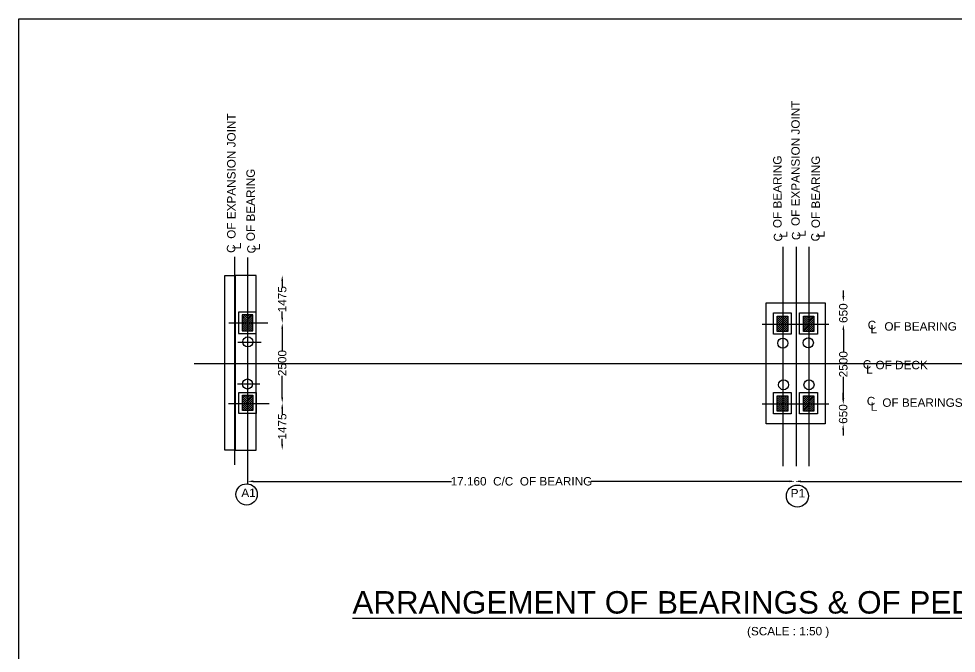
# Model space of a CAD drawing. Header units: millimetres. Extents: x 5124 to 3785760, y 2311 to 42892280.
# Drawn here: x 3770034 to 3778395, y 42886625 to 42892280 of the extents above; entities that cross this region are included whole.
import ezdxf

# ---------------------------------------------------------------- set-up
doc = ezdxf.new("R2010")
doc.units = ezdxf.units.MM
doc.header["$MEASUREMENT"] = 0
doc.layers.add('DIMENSION', color=7, linetype='Continuous')
doc.styles.get("Standard").update_dxf_attribs({"font": 'arial.ttf', "height": 75})
doc.dimstyles.get("Standard").update_dxf_attribs({"dimtxt": 50, "dimasz": 50, "dimexe": 0.18, "dimexo": 0.0625, "dimgap": 0.09, "dimtad": 0, "dimdec": 0, "dimzin": 0, "dimdsep": 46, "dimtxsty": 'Standard', "dimcen": 0.09, "dimse1": 1, "dimse2": 1, "dimadec": 0, "dimazin": 0, "dimtfac": 1, "dimtdec": 0, "dimtofl": 0, "dimtmove": 0, "dimatfit": 3, "dimfxl": 1, "dimtolj": 1, "dimtzin": 0, "dimarcsym": 0})
pattern_1 = [(45, (0, 0), (-8.838834765, 8.838834765), [])]

# ---------------------------------------------------------------- blocks, each defined once
blk = doc.blocks.new('*D4')
at = {"layer": 'Defpoints', "color": 0, "transparency": 16777216}
for p in [(3772152.2, 42888855.6), (3772383.8, 42888855.6), (3772152.2, 42888436.6)]:
    blk.add_point(p, dxfattribs=at)
at = {"layer": 'DIMENSION', "color": 0, "lineweight": -2, "transparency": 16777216}
for p, q in [((3772383.8, 42888805.6), (3772383.8, 42888754.9)), ((3772383.8, 42888486.6), (3772383.8, 42888537.2))]:
    blk.add_line(p, q, dxfattribs=at)
at = {"layer": 'DIMENSION', "color": 0, "transparency": 16777216}
for points in [[(3772375.5, 42888805.6), (3772392.1, 42888805.6), (3772383.8, 42888855.6)], [(3772375.5, 42888486.6), (3772392.1, 42888486.6), (3772383.8, 42888436.6)]]:
    blk.add_solid(points, dxfattribs=at)
at = {"layer": 'DIMENSION', "color": 0, "transparency": 16777216, "insert": (3772383.8, 42888646.1), "char_height": 75, "attachment_point": 5, "rotation": 90}
blk.add_mtext('\\A1;1475', dxfattribs=at)
blk = doc.blocks.new('*D5')
at = {"layer": 'Defpoints', "color": 0, "transparency": 16777216}
for p in [(3772383.8, 42889567.5), (3772383.8, 42889567.5), (3772383.8, 42888855.6)]:
    blk.add_point(p, dxfattribs=at)
at = {"layer": 'DIMENSION', "color": 0, "lineweight": -2, "transparency": 16777216}
for p, q in [((3772383.8, 42889517.5), (3772383.8, 42889324.1)), ((3772383.8, 42888905.6), (3772383.8, 42889098.9))]:
    blk.add_line(p, q, dxfattribs=at)
at = {"layer": 'DIMENSION', "color": 0, "transparency": 16777216}
for points in [[(3772375.5, 42889517.5), (3772392.1, 42889517.5), (3772383.8, 42889567.5)], [(3772375.5, 42888905.6), (3772392.1, 42888905.6), (3772383.8, 42888855.6)]]:
    blk.add_solid(points, dxfattribs=at)
at = {"layer": 'DIMENSION', "color": 0, "transparency": 16777216, "insert": (3772383.8, 42889211.5), "char_height": 75, "attachment_point": 5, "rotation": 90}
blk.add_mtext('\\A1;2500', dxfattribs=at)
blk = doc.blocks.new('*D6')
at = {"layer": 'Defpoints', "color": 0, "transparency": 16777216}
for p in [(3772383.8, 42889993.3), (3772383.8, 42889993.3), (3772383.8, 42889567.5)]:
    blk.add_point(p, dxfattribs=at)
at = {"layer": 'DIMENSION', "color": 0, "lineweight": -2, "transparency": 16777216}
for p, q in [((3772383.8, 42889943.3), (3772383.8, 42889889.2)), ((3772383.8, 42889617.5), (3772383.8, 42889671.6))]:
    blk.add_line(p, q, dxfattribs=at)
at = {"layer": 'DIMENSION', "color": 0, "transparency": 16777216}
for points in [[(3772375.5, 42889943.3), (3772392.1, 42889943.3), (3772383.8, 42889993.3)], [(3772375.5, 42889617.5), (3772392.1, 42889617.5), (3772383.8, 42889567.5)]]:
    blk.add_solid(points, dxfattribs=at)
at = {"layer": 'DIMENSION', "color": 0, "transparency": 16777216, "insert": (3772383.8, 42889780.4), "char_height": 75, "attachment_point": 5, "rotation": 90}
blk.add_mtext('\\A1;1475', dxfattribs=at)
blk = doc.blocks.new('*D7')
at = {"layer": 'Defpoints', "color": 0, "transparency": 16777216}
for p in [(3777386.3, 42888847.2), (3777391.2, 42888847.2), (3777391.2, 42888667.2)]:
    blk.add_point(p, dxfattribs=at)
at = {"layer": 'DIMENSION', "color": 0, "lineweight": -2, "transparency": 16777216}
for p, q in [((3777386.3, 42888897.2), (3777386.3, 42888947.2)), ((3777386.3, 42888617.2), (3777386.3, 42888567.2))]:
    blk.add_line(p, q, dxfattribs=at)
at = {"layer": 'DIMENSION', "color": 0, "transparency": 16777216}
for points in [[(3777378, 42888897.2), (3777394.6, 42888897.2), (3777386.3, 42888847.2)], [(3777378, 42888617.2), (3777394.6, 42888617.2), (3777386.3, 42888667.2)]]:
    blk.add_solid(points, dxfattribs=at)
at = {"layer": 'DIMENSION', "color": 0, "transparency": 16777216, "insert": (3777386.3, 42888757.2), "char_height": 75, "attachment_point": 5, "rotation": 90}
blk.add_mtext('\\A1;650', dxfattribs=at)
blk = doc.blocks.new('*D8')
at = {"layer": 'Defpoints', "color": 0, "transparency": 16777216}
for p in [(3777386.3, 42889555.3), (3777388, 42889555.3), (3777386.3, 42888847.2)]:
    blk.add_point(p, dxfattribs=at)
at = {"layer": 'DIMENSION', "color": 0, "lineweight": -2, "transparency": 16777216}
for p, q in [((3777388, 42889505.3), (3777388, 42889313.8)), ((3777388, 42888897.2), (3777388, 42889088.6))]:
    blk.add_line(p, q, dxfattribs=at)
at = {"layer": 'DIMENSION', "color": 0, "transparency": 16777216}
for points in [[(3777379.7, 42889505.3), (3777396.4, 42889505.3), (3777388, 42889555.3)], [(3777379.7, 42888897.2), (3777396.4, 42888897.2), (3777388, 42888847.2)]]:
    blk.add_solid(points, dxfattribs=at)
at = {"layer": 'DIMENSION', "color": 0, "transparency": 16777216, "insert": (3777388, 42889201.2), "char_height": 75, "attachment_point": 5, "rotation": 90}
blk.add_mtext('\\A1;2500', dxfattribs=at)
blk = doc.blocks.new('*D9')
at = {"layer": 'Defpoints', "color": 0, "transparency": 16777216}
for p in [(3777388, 42889757.9), (3777388, 42889757.9), (3777388, 42889555.3)]:
    blk.add_point(p, dxfattribs=at)
at = {"layer": 'DIMENSION', "color": 0, "lineweight": -2, "transparency": 16777216}
for p, q in [((3777388, 42889807.9), (3777388, 42889857.9)), ((3777388, 42889505.3), (3777388, 42889455.3))]:
    blk.add_line(p, q, dxfattribs=at)
at = {"layer": 'DIMENSION', "color": 0, "transparency": 16777216}
for points in [[(3777379.7, 42889807.9), (3777396.4, 42889807.9), (3777388, 42889757.9)], [(3777379.7, 42889505.3), (3777396.4, 42889505.3), (3777388, 42889555.3)]]:
    blk.add_solid(points, dxfattribs=at)
at = {"layer": 'DIMENSION', "color": 0, "transparency": 16777216, "insert": (3777388, 42889656.6), "char_height": 75, "attachment_point": 5, "rotation": 90}
blk.add_mtext('\\A1;650', dxfattribs=at)
blk = doc.blocks.new('*D67')
at = {"layer": 'Defpoints', "color": 0, "transparency": 16777216}
for p in [(3776957.8, 42888162.2), (3776957.8, 42888157.4), (3772076.6, 42888135.4)]:
    blk.add_point(p, dxfattribs=at)
at = {"layer": 'DIMENSION', "color": 0, "lineweight": -2, "transparency": 16777216}
for p, q in [((3772126.6, 42888157.4), (3773894.3, 42888157.4)), ((3776907.8, 42888157.4), (3775140.1, 42888157.4))]:
    blk.add_line(p, q, dxfattribs=at)
at = {"layer": 'DIMENSION', "color": 0, "transparency": 16777216}
for points in [[(3772126.6, 42888165.8), (3772126.6, 42888149.1), (3772076.6, 42888157.4)], [(3776907.8, 42888165.8), (3776907.8, 42888149.1), (3776957.8, 42888157.4)]]:
    blk.add_solid(points, dxfattribs=at)
at = {"layer": 'DIMENSION', "color": 0, "transparency": 16777216, "insert": (3774517.2, 42888157.4), "char_height": 75, "attachment_point": 5}
blk.add_mtext('\\A1;17.160  C/C  OF BEARING', dxfattribs=at)
blk = doc.blocks.new('*D68')
at = {"layer": 'Defpoints', "color": 0, "transparency": 16777216}
for p in [(3781839.1, 42888162.2), (3781839.1, 42888157.4), (3776957.8, 42888135.4)]:
    blk.add_point(p, dxfattribs=at)
at = {"layer": 'DIMENSION', "color": 0, "lineweight": -2, "transparency": 16777216}
for p, q in [((3777007.8, 42888157.4), (3778775.6, 42888157.4)), ((3781789.1, 42888157.4), (3780021.4, 42888157.4))]:
    blk.add_line(p, q, dxfattribs=at)
at = {"layer": 'DIMENSION', "color": 0, "transparency": 16777216}
for points in [[(3777007.8, 42888165.8), (3777007.8, 42888149.1), (3776957.8, 42888157.4)], [(3781789.1, 42888165.8), (3781789.1, 42888149.1), (3781839.1, 42888157.4)]]:
    blk.add_solid(points, dxfattribs=at)
at = {"layer": 'DIMENSION', "color": 0, "transparency": 16777216, "insert": (3779398.5, 42888157.4), "char_height": 75, "attachment_point": 5}
blk.add_mtext('\\A1;17.160  C/C  OF BEARING', dxfattribs=at)

msp = doc.modelspace()

# ---------------------------------------------------------------- hatches: boundary and pattern name
at = {"layer": 'DIMENSION'}
h = msp.add_hatch(dxfattribs=at)
h.set_pattern_fill('ANSI31', color=0, scale=100, style=0)
h.set_pattern_definition(pattern_1)
h.paths.add_polyline_path([(3772121.8, 42889642), (3772027.1, 42889642), (3772027.1, 42889498.1), (3772121.8, 42889498.1)])
h = msp.add_hatch(dxfattribs=at)
h.set_pattern_fill('ANSI31', color=0, scale=100, style=0)
h.set_pattern_definition(pattern_1)
h.paths.add_polyline_path([(3776797.6, 42889629.2), (3776891.8, 42889629.2), (3776891.8, 42889492.5), (3776797.6, 42889492.5)])
h = msp.add_hatch(dxfattribs=at)
h.set_pattern_fill('ANSI31', color=0, scale=100, style=0)
h.set_pattern_definition([(45, (233.88, 0), (-8.838834765, 8.838834765), [])])
h.paths.add_polyline_path([(3777031.4, 42889629.2), (3777125.6, 42889629.2), (3777125.6, 42889492.5), (3777031.4, 42889492.5)])
h = msp.add_hatch(dxfattribs=at)
h.set_pattern_fill('ANSI31', color=0, scale=100, style=0)
h.set_pattern_definition(pattern_1)
h.paths.add_polyline_path([(3772122.9, 42888788.5), (3772030.9, 42888788.5), (3772030.9, 42888926.7), (3772122.9, 42888926.7)])
h = msp.add_hatch(dxfattribs=at)
h.set_pattern_fill('ANSI31', color=0, scale=100, style=0)
h.set_pattern_definition([(45, (0, -710.013), (-8.838834765, 8.838834765), [])])
h.paths.add_polyline_path([(3776797.6, 42888919.2), (3776891.8, 42888919.2), (3776891.8, 42888782.5), (3776797.6, 42888782.5)])
h = msp.add_hatch(dxfattribs=at)
h.set_pattern_fill('ANSI31', color=0, scale=100, style=0)
h.set_pattern_definition([(45, (233.88, -710.013), (-8.838834765, 8.838834765), [])])
h.paths.add_polyline_path([(3777031.4, 42888919.2), (3777125.6, 42888919.2), (3777125.6, 42888782.5), (3777031.4, 42888782.5)])

# ---------------------------------------------------------------- linework, layer by layer
at = {"layer": 'DIMENSION', "color": 0}
for points in [[(3770034, 42892280.3), (3785759.5, 42892280.3), (3785759.5, 42880965.4), (3770034, 42880965.4)], [(3771870.5, 42889992.3), (3771957.4, 42889992.3), (3771957.4, 42888436.6), (3771870.5, 42888436.6)], [(3771963.4, 42888436.6), (3772152.2, 42888436.6), (3772152.2, 42889992.3), (3771963.4, 42889992.3)], [(3776699.3, 42889748.4), (3777225.9, 42889748.4), (3777225.9, 42888668.8), (3776699.3, 42888668.8)], [(3772152.2, 42889666.6), (3771995.2, 42889666.6), (3771995.2, 42889474.8), (3772152.2, 42889474.8)], [(3772121.8, 42889642), (3772027.1, 42889642), (3772027.1, 42889498.1), (3772121.8, 42889498.1)], [(3776763.8, 42889659.4), (3776923.3, 42889659.4), (3776923.3, 42889468.5), (3776763.8, 42889468.5)], [(3776797.6, 42889629.2), (3776891.8, 42889629.2), (3776891.8, 42889492.5), (3776797.6, 42889492.5)], [(3776997.7, 42889659.4), (3777157.1, 42889659.4), (3777157.1, 42889468.5), (3776997.7, 42889468.5)], [(3777031.4, 42889629.2), (3777125.6, 42889629.2), (3777125.6, 42889492.5), (3777031.4, 42889492.5)], [(3772152.2, 42888761.6), (3771997.3, 42888761.6), (3771997.3, 42888949.5), (3772152.2, 42888949.5)], [(3772122.9, 42888788.5), (3772030.9, 42888788.5), (3772030.9, 42888926.7), (3772122.9, 42888926.7)], [(3776763.8, 42888949.3), (3776923.3, 42888949.3), (3776923.3, 42888758.5), (3776763.8, 42888758.5)], [(3776797.6, 42888919.2), (3776891.8, 42888919.2), (3776891.8, 42888782.5), (3776797.6, 42888782.5)], [(3776997.7, 42888949.3), (3777157.1, 42888949.3), (3777157.1, 42888758.5), (3776997.7, 42888758.5)], [(3777031.4, 42888919.2), (3777125.6, 42888919.2), (3777125.6, 42888782.5), (3777031.4, 42888782.5)]]:
    msp.add_lwpolyline(points, close=True, dxfattribs=at)
for points in [[(3776847.4, 42890248.9), (3776847.4, 42888292.4)], [(3776968.4, 42890248.9), (3776968.4, 42888292.4)], [(3777081.3, 42890248.9), (3777081.3, 42888292.4)], [(3771960.1, 42888304.9), (3771960.1, 42890158.8)], [(3772076.6, 42888135.4), (3772076.6, 42890152.6)], [(3771906.9, 42889570), (3772256, 42889570)], [(3776663, 42889558.6), (3777257.3, 42889558.6)], [(3771986.5, 42889399.2), (3772196.4, 42889399.2)], [(3771599.3, 42889208.1), (3782299.3, 42889208.1)], [(3771983.9, 42889026.4), (3772183, 42889026.4)], [(3771904.3, 42888852.1), (3772266.4, 42888852.1)], [(3776663, 42888848.6), (3777257.3, 42888848.6)]]:
    msp.add_lwpolyline(points, dxfattribs=at)
for centre, radius in [((3772076.5, 42889399.8), 45), ((3776847.4, 42889389.1), 45), ((3777075.4, 42889391.5), 45), ((3772074.4, 42889025.1), 45), ((3776855.3, 42889018.2), 45), ((3777081.7, 42889018.2), 45), ((3772066, 42888040.7), 94.8), ((3776978.5, 42888026), 98.2)]:
    msp.add_circle(centre, radius, dxfattribs=at)

# ---------------------------------------------------------------- texts
for s, p in [('OF EXPANSION JOINT ', (3776998.8, 42890433.4)), ('OF EXPANSION JOINT ', (3771967.4, 42890319.2)), ('OF BEARING ', (3776837.2, 42890414.6)), ('OF BEARING ', (3777178.7, 42890414.2)), ('OF BEARING ', (3772139.5, 42890298.4)), ('C', (3776843, 42890295.3)), ('L', (3776888.7, 42890329.3)), ('C', (3777004.4, 42890307.6)), ('L', (3777050.6, 42890338.2)), ('C', (3777176.2, 42890295.6)), ('L', (3777220.2, 42890330.9)), ('C', (3771965.3, 42890193.1)), ('L', (3772015, 42890225.9)), ('C', (3772146.6, 42890188.7)), ('L', (3772185.7, 42890217))]:
    msp.add_text(s, height=75, rotation=90, dxfattribs=at).set_placement(p)
for s, height, p in [('C', 75, (3777605.2, 42889513.4)), ('L', 75, (3777630, 42889476.5)), ('OF BEARING ', 75, (3777754, 42889500.5)), ('C', 75, (3777561.6, 42889162)), ('L', 75, (3777591.7, 42889116.9)), ('OF DECK', 75, (3777674.8, 42889156.5)), ('C', 75, (3777597.1, 42888835.3)), ('L', 75, (3777632.4, 42888786.3)), ('OF BEARINGS ', 75, (3777735.5, 42888821.6)), ('A1', 75, (3772019.2, 42888017.9)), ('P1', 75, (3776918.6, 42888014)), ('%%UARRANGEMENT OF BEARINGS & OF PEDESTALS ', 200, (3773010, 42886978.9)), ('(SCALE : 1:50 )', 75, (3776528.9, 42886784.6))]:
    msp.add_text(s, height=height, dxfattribs=at).set_placement(p)

# ---------------------------------------------------------------- dimensions: what is measured, and where the dimension line sits
for base, p1, p2, text, picture, middle in [((3772383.8, 42889993.3), (3772383.8, 42889567.5), (3772383.8, 42889993.3), '1475', '*D6', (3772383.8, 42889780.4)), ((3777388, 42889757.9), (3777388, 42889555.3), (3777388, 42889757.9), '650', '*D9', (3777388, 42889656.6)), ((3772383.8, 42889567.5), (3772383.8, 42888855.6), (3772383.8, 42889567.5), '2500', '*D5', (3772383.8, 42889211.5)), ((3777388, 42889555.3), (3777386.3, 42888847.2), (3777386.3, 42889555.3), '2500', '*D8', (3777388, 42889201.2)), ((3777386.3, 42888847.2), (3777391.2, 42888667.2), (3777391.2, 42888847.2), '650', '*D7', (3777386.3, 42888757.2)), ((3772383.8, 42888855.6), (3772152.2, 42888436.6), (3772152.2, 42888855.6), '1475', '*D4', (3772383.8, 42888646.1))]:
    dim = msp.add_linear_dim(base=base, p1=p1, p2=p2, angle=90, text=text, dimstyle='Standard', override={"dimtxt": 200}, dxfattribs=at)
    dim.commit()
    dim.dimension.update_dxf_attribs({"geometry": picture, "text_midpoint": middle})
for base, p1, p2, picture, middle in [((3776957.8, 42888157.4), (3772076.6, 42888135.4), (3776957.8, 42888162.2), '*D67', (3774517.2, 42888157.4)), ((3781839.1, 42888157.4), (3776957.8, 42888135.4), (3781839.1, 42888162.2), '*D68', (3779398.5, 42888157.4))]:
    dim = msp.add_linear_dim(base=base, p1=p1, p2=p2, text='17.160  C/C  OF BEARING', dimstyle='Standard', override={"dimtxt": 200}, dxfattribs=at)
    dim.commit()
    dim.dimension.update_dxf_attribs({"geometry": picture, "text_midpoint": middle})

doc.saveas('drawing.dxf')
